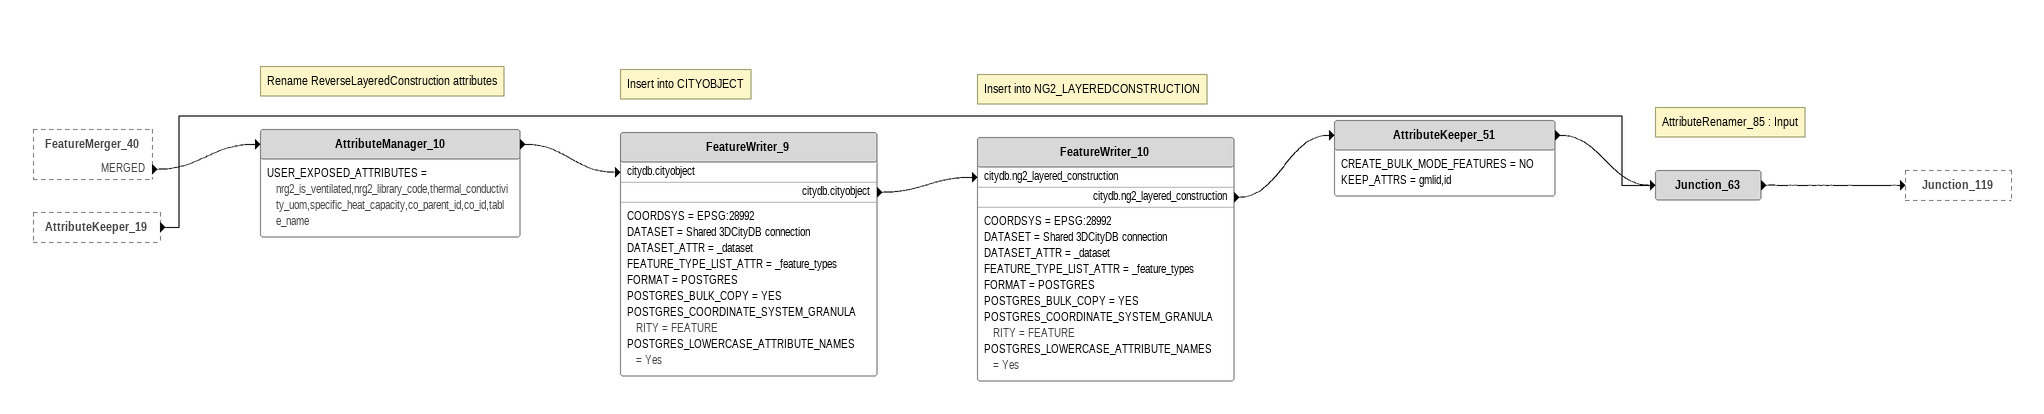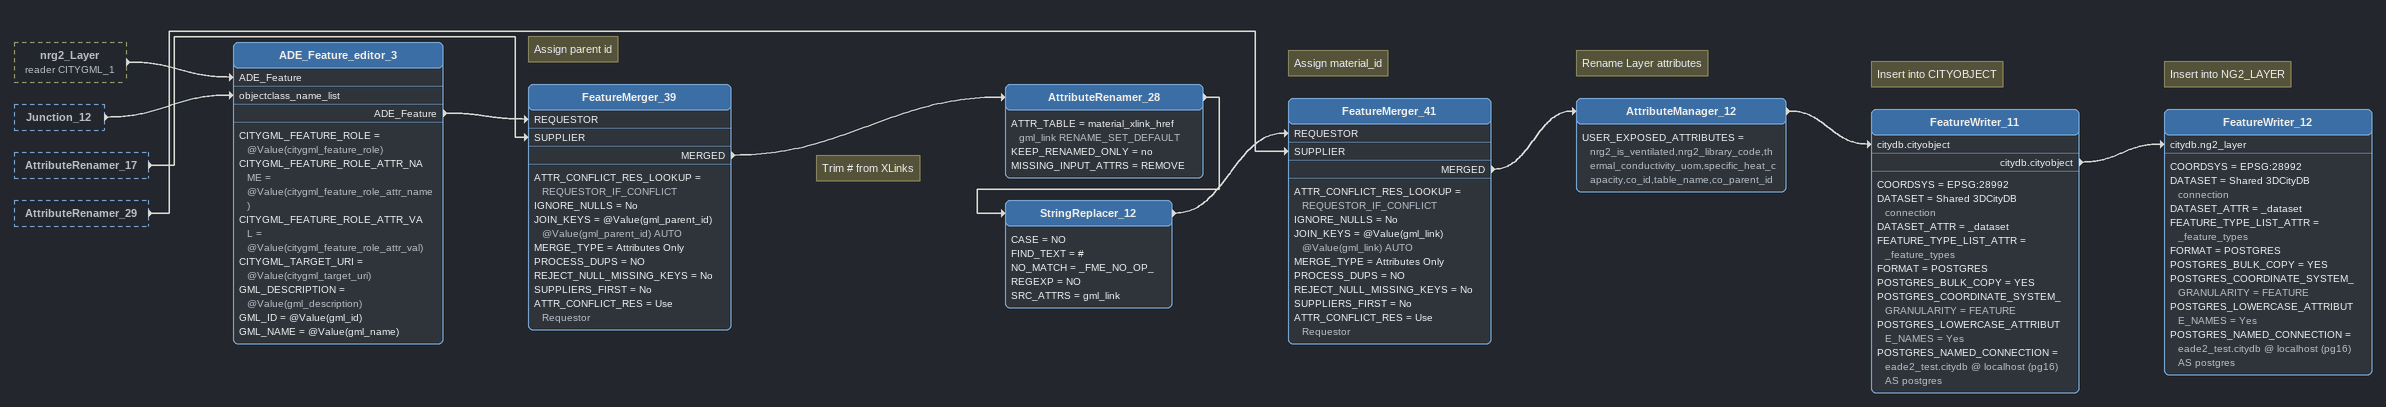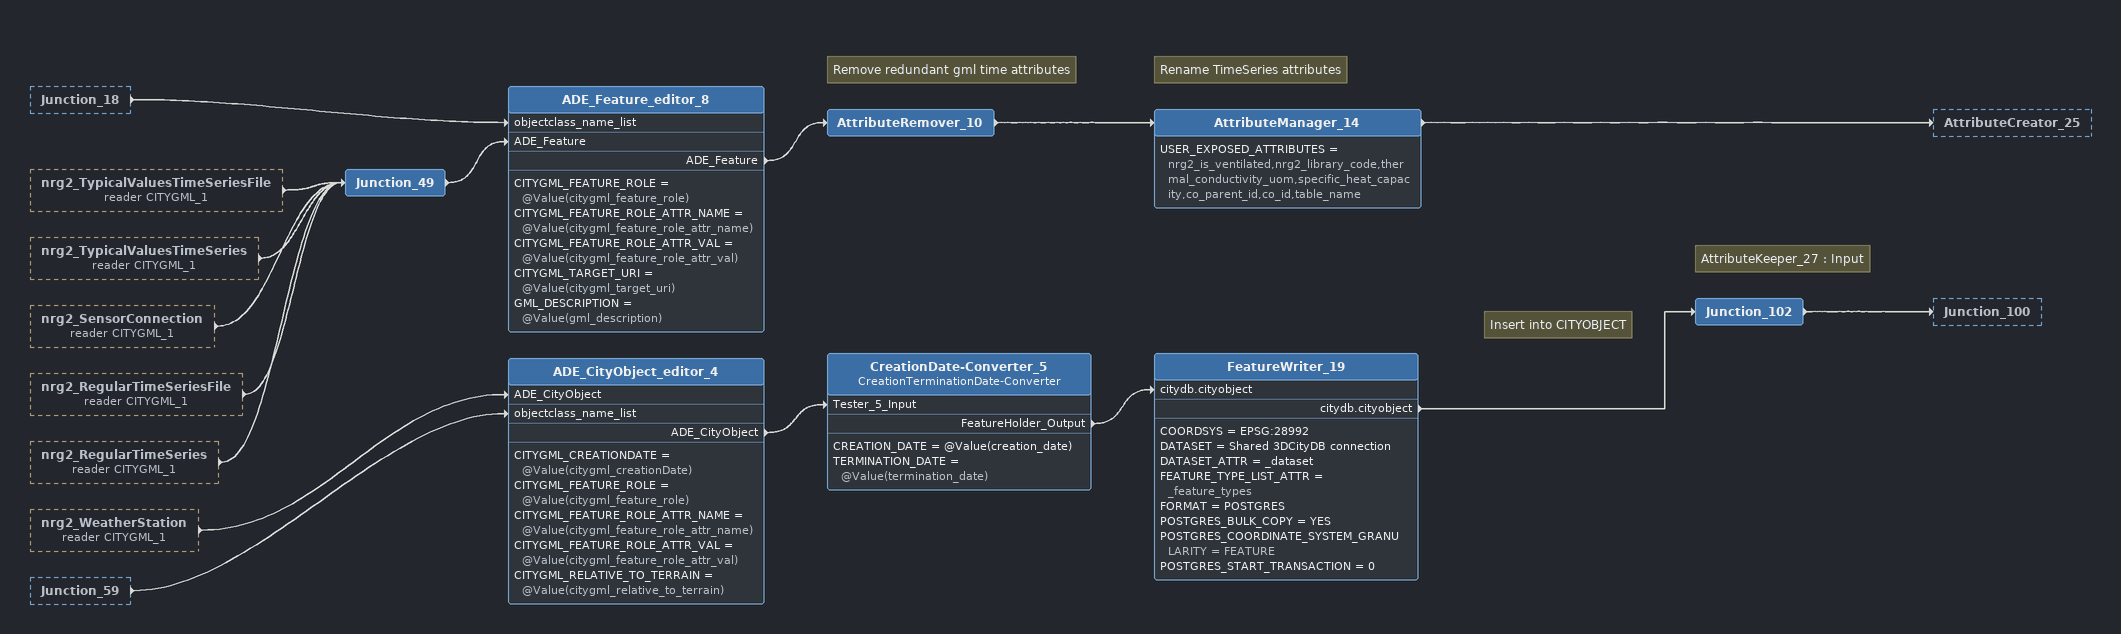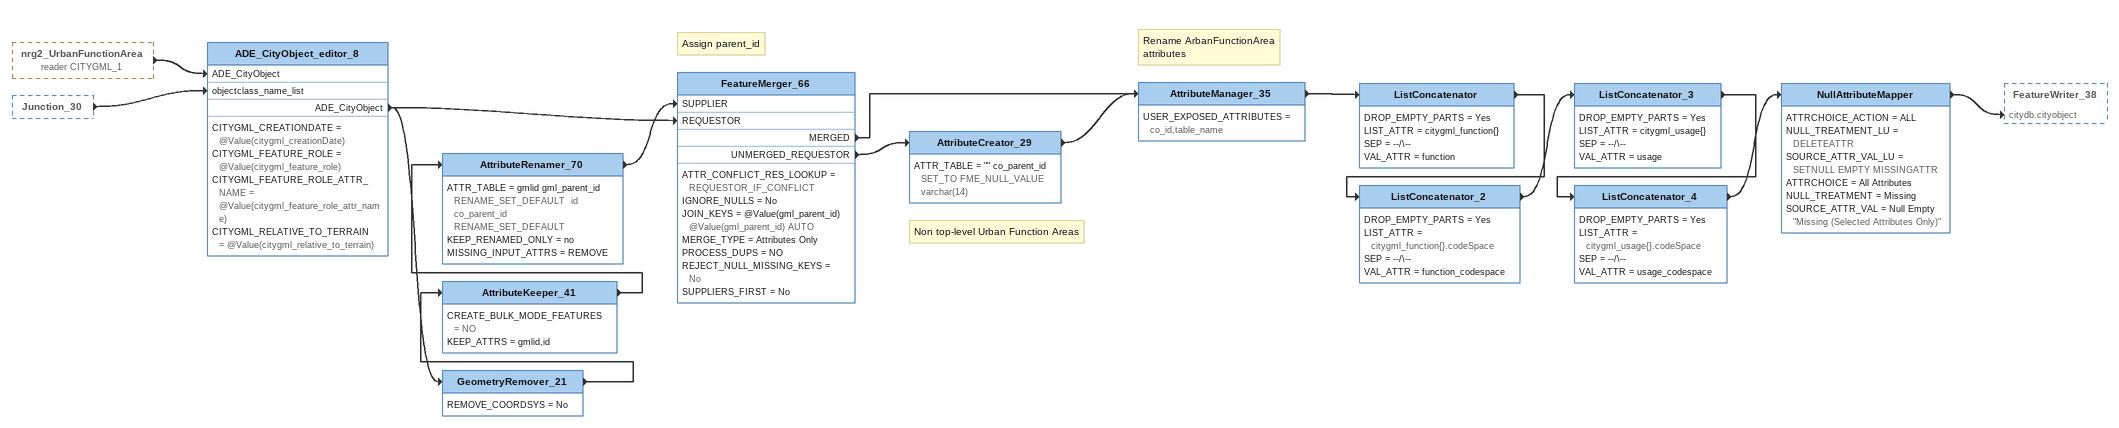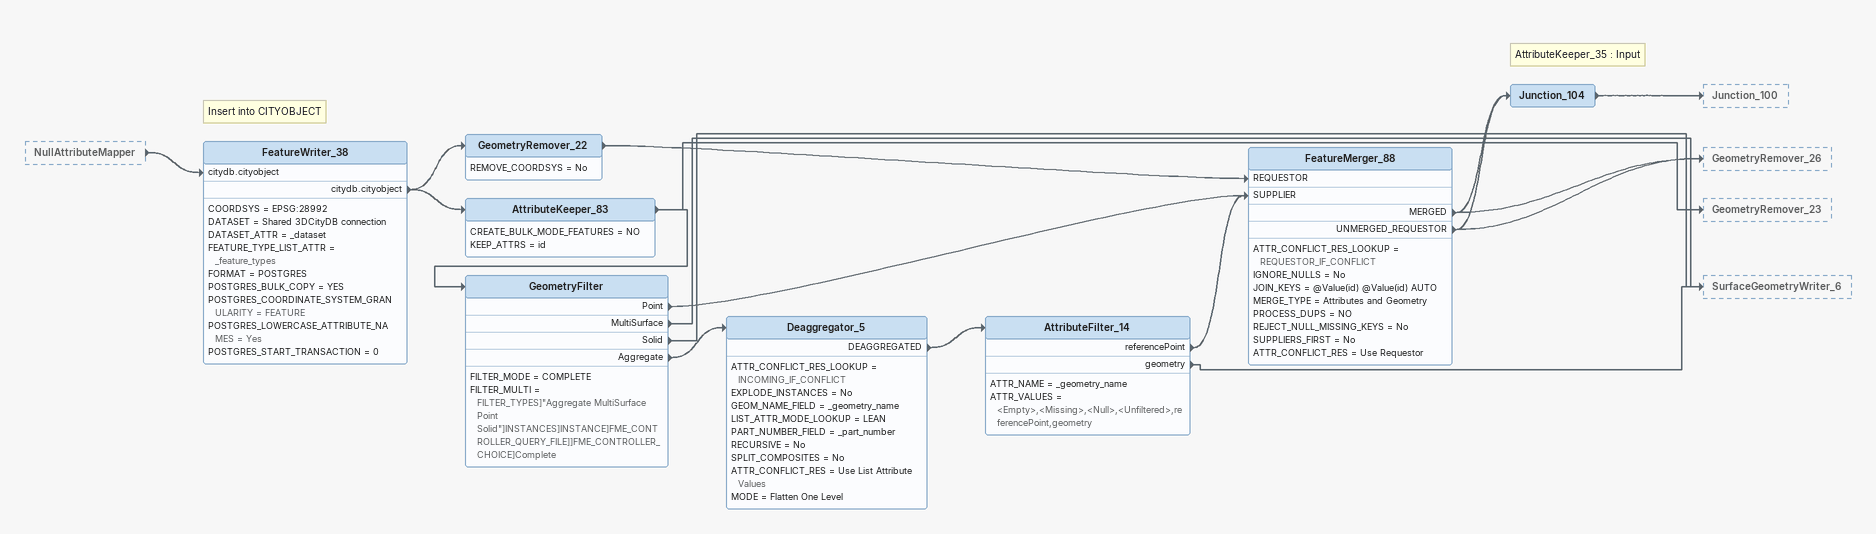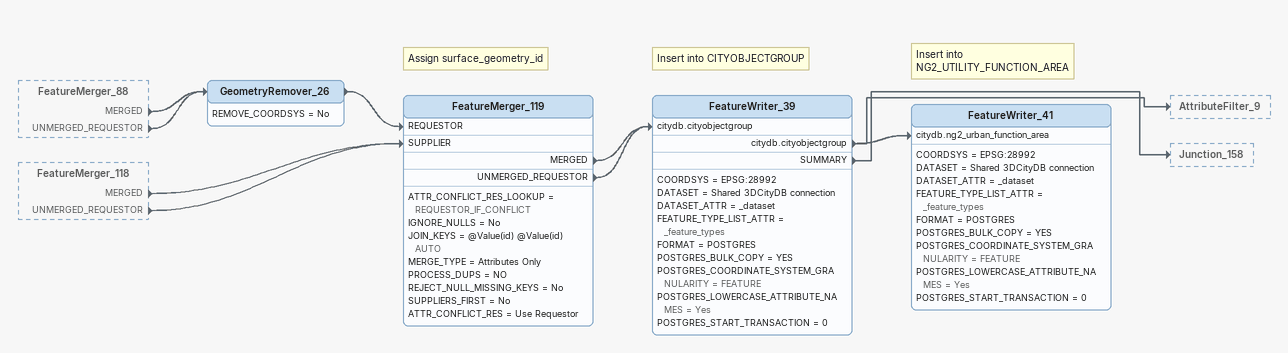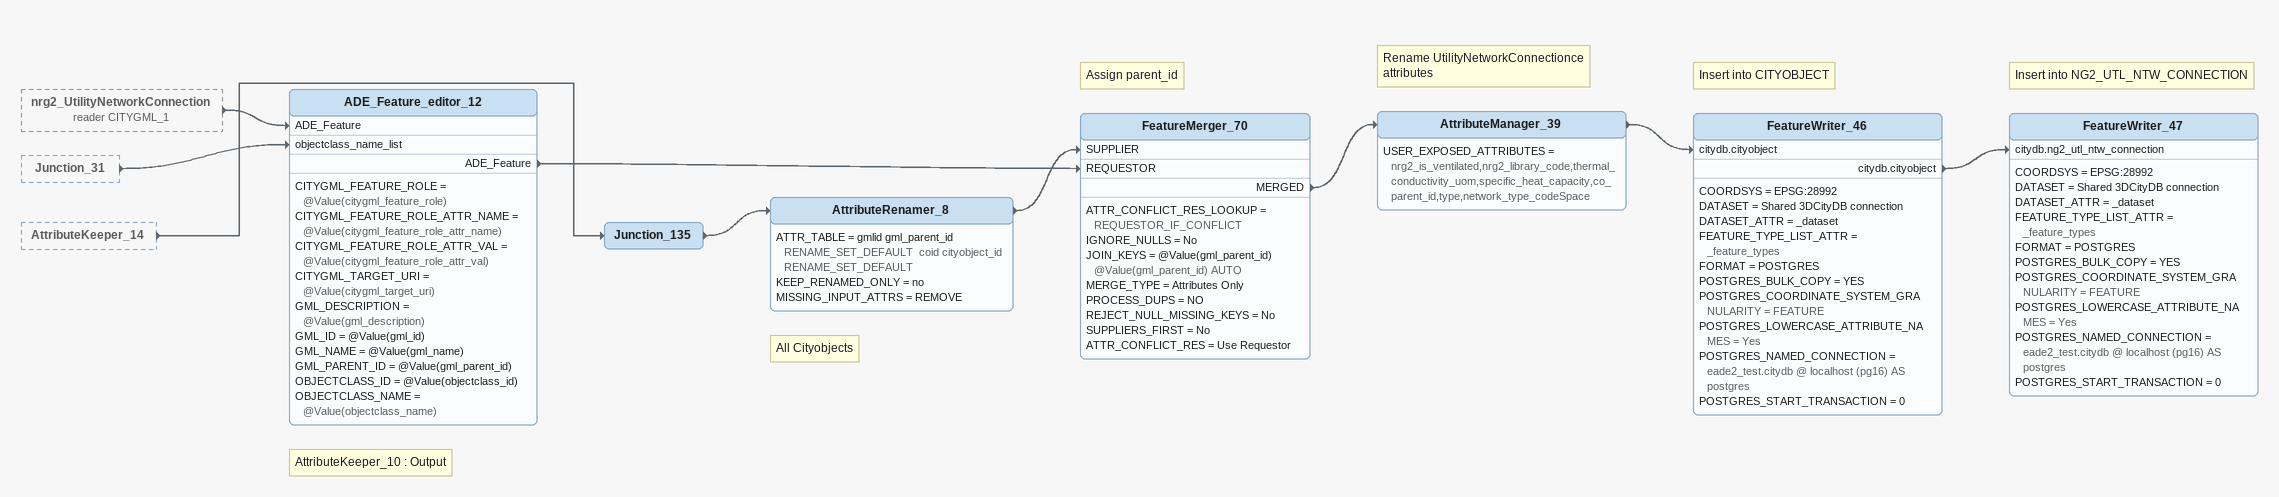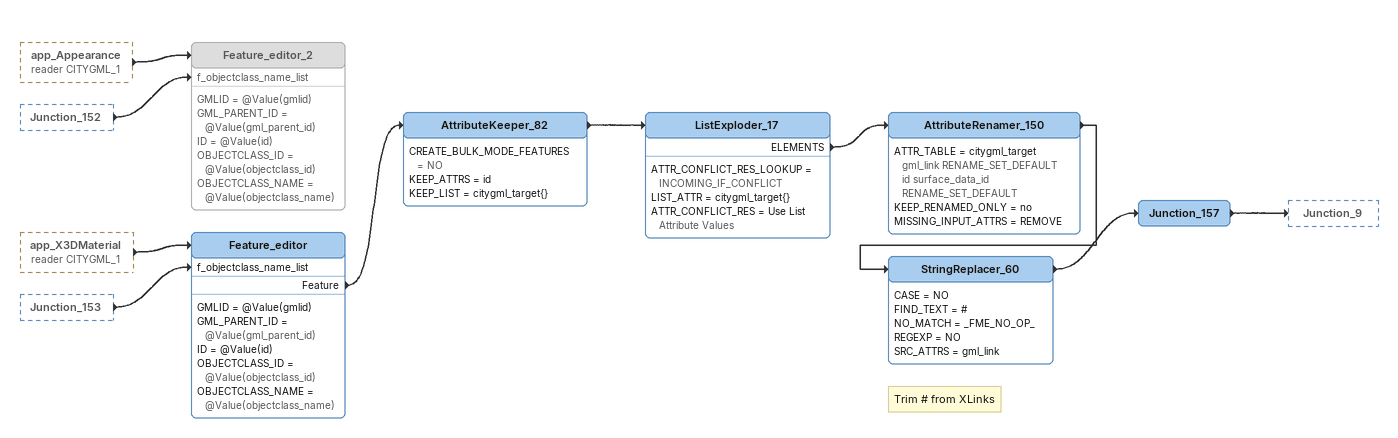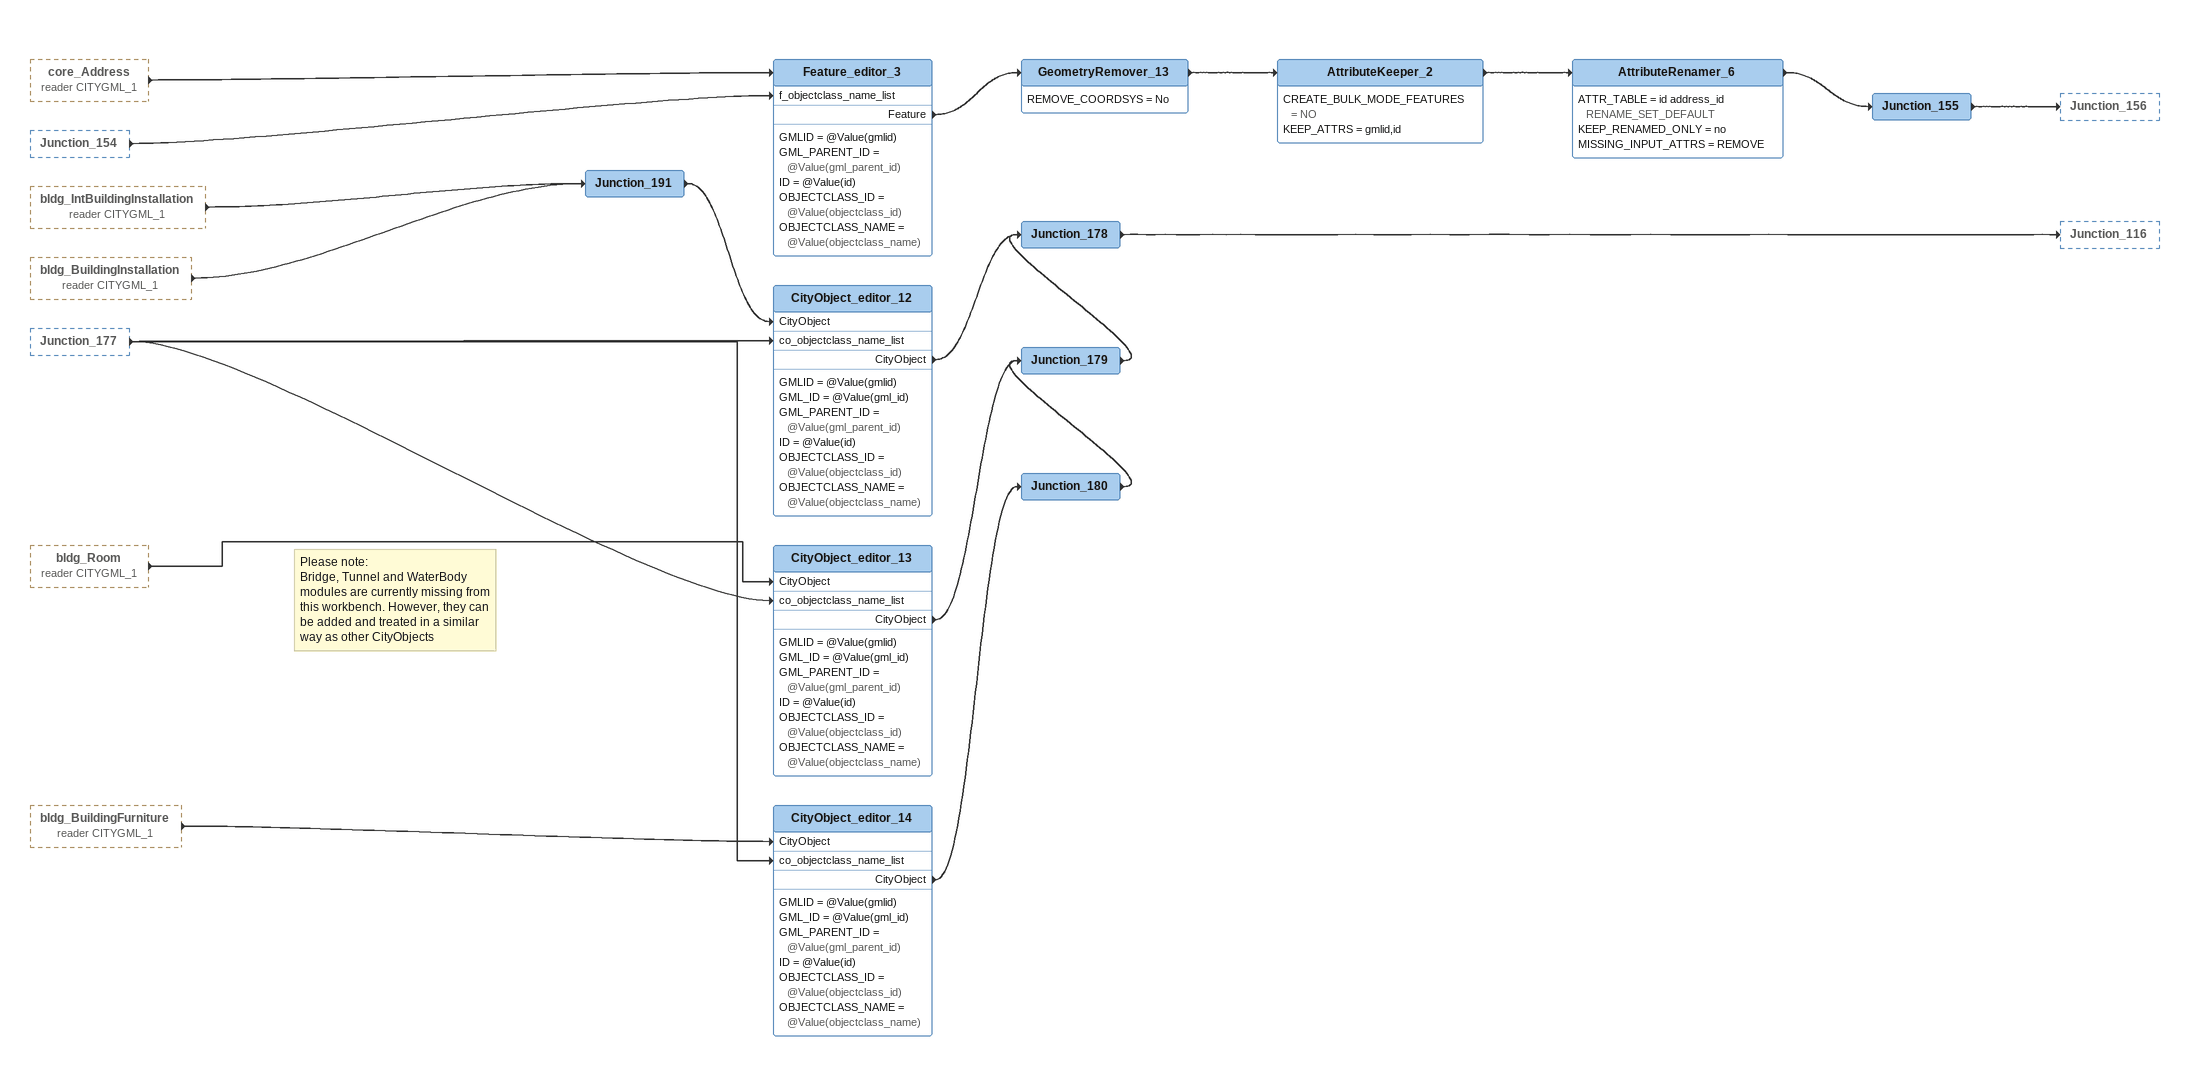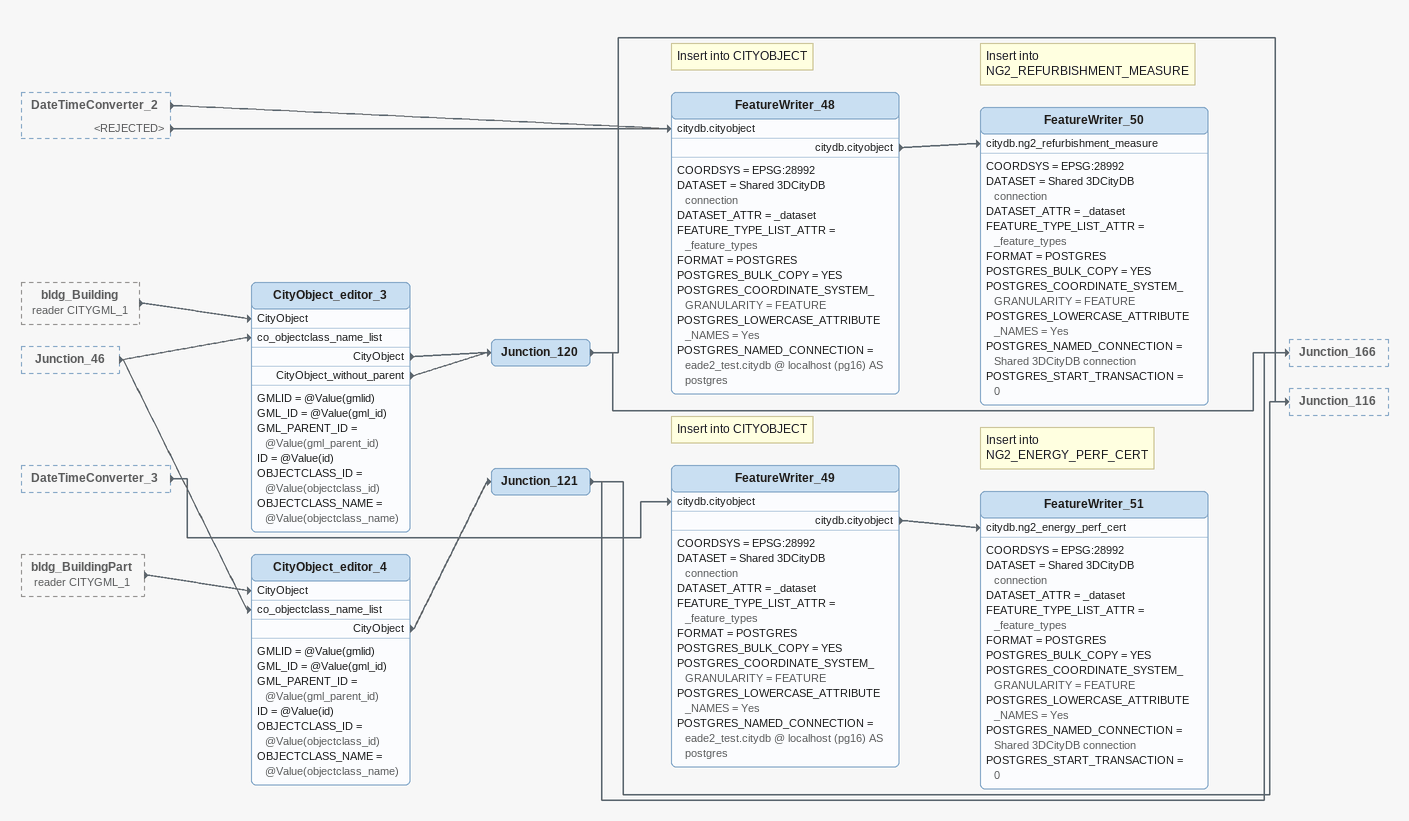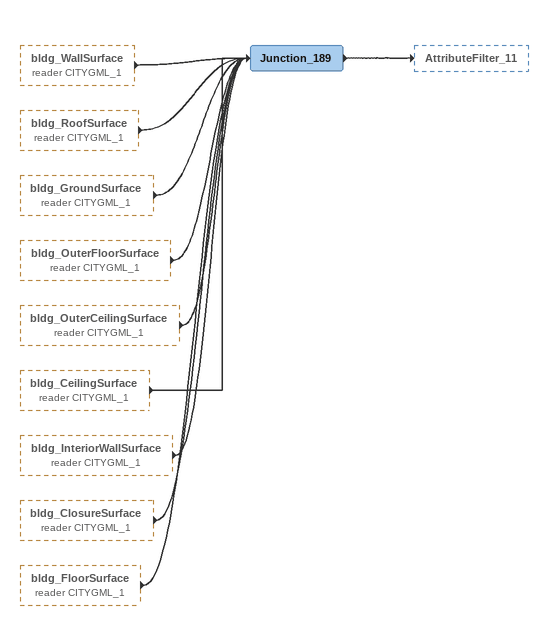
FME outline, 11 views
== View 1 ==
FeatureMerger_40 [outside]
    MERGED -> AttributeManager_10
AttributeKeeper_19 [outside]
    -> Junction_63
Note: Rename ReverseLayeredConstruction attributes
AttributeManager_10
    USER_EXPOSED_ATTRIBUTES = nrg2_is_ventilated,nrg2_library_code,thermal_conductivity_uom,specific_heat_capacity,co_parent_id,co_id,table_name
    -> FeatureWriter_9 [citydb.cityobject]
Note: Insert into CITYOBJECT
FeatureWriter_9
    COORDSYS = EPSG:28992
    DATASET = Shared 3DCityDB connection
    DATASET_ATTR = _dataset
    FEATURE_TYPE_LIST_ATTR = _feature_types
    FORMAT = POSTGRES
    POSTGRES_BULK_COPY = YES
    POSTGRES_COORDINATE_SYSTEM_GRANULARITY = FEATURE
    POSTGRES_LOWERCASE_ATTRIBUTE_NAMES = Yes
    citydb.cityobject -> FeatureWriter_10 [citydb.ng2_layered_construction]
Note: Insert into NG2_LAYEREDCONSTRUCTION
FeatureWriter_10
    COORDSYS = EPSG:28992
    DATASET = Shared 3DCityDB connection
    DATASET_ATTR = _dataset
    FEATURE_TYPE_LIST_ATTR = _feature_types
    FORMAT = POSTGRES
    POSTGRES_BULK_COPY = YES
    POSTGRES_COORDINATE_SYSTEM_GRANULARITY = FEATURE
    POSTGRES_LOWERCASE_ATTRIBUTE_NAMES = Yes
    citydb.ng2_layered_construction -> AttributeKeeper_51
AttributeKeeper_51
    CREATE_BULK_MODE_FEATURES = NO
    KEEP_ATTRS = gmlid,id
    -> Junction_63
Note: AttributeRenamer_85 : Input
Junction_63
    -> Junction_119

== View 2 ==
nrg2_Layer (reader CITYGML_1) [outside]
    -> ADE_Feature_editor_3 [ADE_Feature]
Junction_12 [outside]
    -> ADE_Feature_editor_3 [objectclass_name_list]
AttributeRenamer_17 [outside]
    -> FeatureMerger_39 [SUPPLIER]
AttributeRenamer_29 [outside]
    -> FeatureMerger_41 [SUPPLIER]
ADE_Feature_editor_3
    CITYGML_FEATURE_ROLE = @Value(citygml_feature_role)
    CITYGML_FEATURE_ROLE_ATTR_NAME = @Value(citygml_feature_role_attr_name)
    CITYGML_FEATURE_ROLE_ATTR_VAL = @Value(citygml_feature_role_attr_val)
    CITYGML_TARGET_URI = @Value(citygml_target_uri)
    GML_DESCRIPTION = @Value(gml_description)
    GML_ID = @Value(gml_id)
    GML_NAME = @Value(gml_name)
    ADE_Feature -> FeatureMerger_39 [REQUESTOR]
Note: Assign parent id
FeatureMerger_39
    ATTR_CONFLICT_RES_LOOKUP = REQUESTOR_IF_CONFLICT
    IGNORE_NULLS = No
    JOIN_KEYS = @Value(gml_parent_id) @Value(gml_parent_id) AUTO
    MERGE_TYPE = Attributes Only
    PROCESS_DUPS = NO
    REJECT_NULL_MISSING_KEYS = No
    SUPPLIERS_FIRST = No
    ATTR_CONFLICT_RES = Use Requestor
    MERGED -> AttributeRenamer_28
AttributeRenamer_28
    ATTR_TABLE = material_xlink_href gml_link RENAME_SET_DEFAULT
    KEEP_RENAMED_ONLY = no
    MISSING_INPUT_ATTRS = REMOVE
    -> StringReplacer_12
Note: Trim # from XLinks
StringReplacer_12
    CASE = NO
    FIND_TEXT = #
    NO_MATCH = _FME_NO_OP_
    REGEXP = NO
    SRC_ATTRS = gml_link
    -> FeatureMerger_41 [REQUESTOR]
Note: Assign material_id
FeatureMerger_41
    ATTR_CONFLICT_RES_LOOKUP = REQUESTOR_IF_CONFLICT
    IGNORE_NULLS = No
    JOIN_KEYS = @Value(gml_link) @Value(gml_link) AUTO
    MERGE_TYPE = Attributes Only
    PROCESS_DUPS = NO
    REJECT_NULL_MISSING_KEYS = No
    SUPPLIERS_FIRST = No
    ATTR_CONFLICT_RES = Use Requestor
    MERGED -> AttributeManager_12
Note: Rename Layer attributes
AttributeManager_12
    USER_EXPOSED_ATTRIBUTES = nrg2_is_ventilated,nrg2_library_code,thermal_conductivity_uom,specific_heat_capacity,co_id,table_name,co_parent_id
    -> FeatureWriter_11 [citydb.cityobject]
Note: Insert into CITYOBJECT
FeatureWriter_11
    COORDSYS = EPSG:28992
    DATASET = Shared 3DCityDB connection
    DATASET_ATTR = _dataset
    FEATURE_TYPE_LIST_ATTR = _feature_types
    FORMAT = POSTGRES
    POSTGRES_BULK_COPY = YES
    POSTGRES_COORDINATE_SYSTEM_GRANULARITY = FEATURE
    POSTGRES_LOWERCASE_ATTRIBUTE_NAMES = Yes
    POSTGRES_NAMED_CONNECTION = eade2_test.citydb @ localhost (pg16) AS postgres
    citydb.cityobject -> FeatureWriter_12 [citydb.ng2_layer]
Note: Insert into NG2_LAYER
FeatureWriter_12
    COORDSYS = EPSG:28992
    DATASET = Shared 3DCityDB connection
    DATASET_ATTR = _dataset
    FEATURE_TYPE_LIST_ATTR = _feature_types
    FORMAT = POSTGRES
    POSTGRES_BULK_COPY = YES
    POSTGRES_COORDINATE_SYSTEM_GRANULARITY = FEATURE
    POSTGRES_LOWERCASE_ATTRIBUTE_NAMES = Yes
    POSTGRES_NAMED_CONNECTION = eade2_test.citydb @ localhost (pg16) AS postgres

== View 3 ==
Junction_18 [outside]
    -> ADE_Feature_editor_8 [objectclass_name_list]
nrg2_TypicalValuesTimeSeriesFile (reader CITYGML_1) [outside]
    -> Junction_49
nrg2_TypicalValuesTimeSeries (reader CITYGML_1) [outside]
    -> Junction_49
nrg2_SensorConnection (reader CITYGML_1) [outside]
    -> Junction_49
nrg2_RegularTimeSeriesFile (reader CITYGML_1) [outside]
    -> Junction_49
nrg2_RegularTimeSeries (reader CITYGML_1) [outside]
    -> Junction_49
nrg2_WeatherStation (reader CITYGML_1) [outside]
    -> ADE_CityObject_editor_4 [ADE_CityObject]
Junction_59 [outside]
    -> ADE_CityObject_editor_4 [objectclass_name_list]
Junction_49
    -> ADE_Feature_editor_8 [ADE_Feature]
ADE_Feature_editor_8
    CITYGML_FEATURE_ROLE = @Value(citygml_feature_role)
    CITYGML_FEATURE_ROLE_ATTR_NAME = @Value(citygml_feature_role_attr_name)
    CITYGML_FEATURE_ROLE_ATTR_VAL = @Value(citygml_feature_role_attr_val)
    CITYGML_TARGET_URI = @Value(citygml_target_uri)
    GML_DESCRIPTION = @Value(gml_description)
    ADE_Feature -> AttributeRemover_10
Note: Remove redundant gml time attributes
AttributeRemover_10
    -> AttributeManager_14
Note: Rename TimeSeries attributes
AttributeManager_14
    USER_EXPOSED_ATTRIBUTES = nrg2_is_ventilated,nrg2_library_code,thermal_conductivity_uom,specific_heat_capacity,co_parent_id,co_id,table_name
    -> AttributeCreator_25
ADE_CityObject_editor_4
    CITYGML_CREATIONDATE = @Value(citygml_creationDate)
    CITYGML_FEATURE_ROLE = @Value(citygml_feature_role)
    CITYGML_FEATURE_ROLE_ATTR_NAME = @Value(citygml_feature_role_attr_name)
    CITYGML_FEATURE_ROLE_ATTR_VAL = @Value(citygml_feature_role_attr_val)
    CITYGML_RELATIVE_TO_TERRAIN = @Value(citygml_relative_to_terrain)
    ADE_CityObject -> CreationDate-Converter_5 [Tester_5_Input]
CreationDate-Converter_5: CreationTerminationDate-Converter
    CREATION_DATE = @Value(creation_date)
    TERMINATION_DATE = @Value(termination_date)
    FeatureHolder_Output -> FeatureWriter_19 [citydb.cityobject]
Note: Insert into CITYOBJECT
FeatureWriter_19
    COORDSYS = EPSG:28992
    DATASET = Shared 3DCityDB connection
    DATASET_ATTR = _dataset
    FEATURE_TYPE_LIST_ATTR = _feature_types
    FORMAT = POSTGRES
    POSTGRES_BULK_COPY = YES
    POSTGRES_COORDINATE_SYSTEM_GRANULARITY = FEATURE
    POSTGRES_START_TRANSACTION = 0
    citydb.cityobject -> Junction_102
Note: AttributeKeeper_27 : Input
Junction_102
    -> Junction_100

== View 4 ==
nrg2_UrbanFunctionArea (reader CITYGML_1) [outside]
    -> ADE_CityObject_editor_8 [ADE_CityObject]
Junction_30 [outside]
    -> ADE_CityObject_editor_8 [objectclass_name_list]
ADE_CityObject_editor_8
    CITYGML_CREATIONDATE = @Value(citygml_creationDate)
    CITYGML_FEATURE_ROLE = @Value(citygml_feature_role)
    CITYGML_FEATURE_ROLE_ATTR_NAME = @Value(citygml_feature_role_attr_name)
    CITYGML_RELATIVE_TO_TERRAIN = @Value(citygml_relative_to_terrain)
    ADE_CityObject -> FeatureMerger_66 [REQUESTOR]
    ADE_CityObject -> GeometryRemover_21
GeometryRemover_21
    REMOVE_COORDSYS = No
    -> AttributeKeeper_41
AttributeKeeper_41
    CREATE_BULK_MODE_FEATURES = NO
    KEEP_ATTRS = gmlid,id
    -> AttributeRenamer_70
AttributeRenamer_70
    ATTR_TABLE = gmlid gml_parent_id RENAME_SET_DEFAULT  id co_parent_id RENAME_SET_DEFAULT
    KEEP_RENAMED_ONLY = no
    MISSING_INPUT_ATTRS = REMOVE
    -> FeatureMerger_66 [SUPPLIER]
Note: Assign parent_id
FeatureMerger_66
    ATTR_CONFLICT_RES_LOOKUP = REQUESTOR_IF_CONFLICT
    IGNORE_NULLS = No
    JOIN_KEYS = @Value(gml_parent_id) @Value(gml_parent_id) AUTO
    MERGE_TYPE = Attributes Only
    PROCESS_DUPS = NO
    REJECT_NULL_MISSING_KEYS = No
    SUPPLIERS_FIRST = No
    MERGED -> AttributeManager_35
    UNMERGED_REQUESTOR -> AttributeCreator_29
Note: Non top-level Urban Function Areas
AttributeCreator_29
    ATTR_TABLE = "" co_parent_id SET_TO FME_NULL_VALUE varchar(14)
    -> AttributeManager_35
Note: Rename ArbanFunctionArea attributes
AttributeManager_35
    USER_EXPOSED_ATTRIBUTES = co_id,table_name
    -> ListConcatenator
ListConcatenator
    DROP_EMPTY_PARTS = Yes
    LIST_ATTR = citygml_function{}
    SEP = --/\--
    VAL_ATTR = function
    -> ListConcatenator_2
ListConcatenator_2
    DROP_EMPTY_PARTS = Yes
    LIST_ATTR = citygml_function{}.codeSpace
    SEP = --/\--
    VAL_ATTR = function_codespace
    -> ListConcatenator_3
ListConcatenator_3
    DROP_EMPTY_PARTS = Yes
    LIST_ATTR = citygml_usage{}
    SEP = --/\--
    VAL_ATTR = usage
    -> ListConcatenator_4
ListConcatenator_4
    DROP_EMPTY_PARTS = Yes
    LIST_ATTR = citygml_usage{}.codeSpace
    SEP = --/\--
    VAL_ATTR = usage_codespace
    -> NullAttributeMapper
NullAttributeMapper
    ATTRCHOICE_ACTION = ALL
    NULL_TREATMENT_LU = DELETEATTR
    SOURCE_ATTR_VAL_LU = SETNULL EMPTY MISSINGATTR
    ATTRCHOICE = All Attributes
    NULL_TREATMENT = Missing
    SOURCE_ATTR_VAL = Null Empty "Missing (Selected Attributes Only)"
    -> FeatureWriter_38 [citydb.cityobject]

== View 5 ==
NullAttributeMapper [outside]
    -> FeatureWriter_38 [citydb.cityobject]
Note: Insert into CITYOBJECT
FeatureWriter_38
    COORDSYS = EPSG:28992
    DATASET = Shared 3DCityDB connection
    DATASET_ATTR = _dataset
    FEATURE_TYPE_LIST_ATTR = _feature_types
    FORMAT = POSTGRES
    POSTGRES_BULK_COPY = YES
    POSTGRES_COORDINATE_SYSTEM_GRANULARITY = FEATURE
    POSTGRES_LOWERCASE_ATTRIBUTE_NAMES = Yes
    POSTGRES_START_TRANSACTION = 0
    citydb.cityobject -> GeometryRemover_22
    citydb.cityobject -> AttributeKeeper_83
GeometryRemover_22
    REMOVE_COORDSYS = No
    -> FeatureMerger_88 [REQUESTOR]
AttributeKeeper_83
    CREATE_BULK_MODE_FEATURES = NO
    KEEP_ATTRS = id
    -> GeometryRemover_23
    -> GeometryFilter
GeometryFilter
    FILTER_MODE = COMPLETE
    FILTER_MULTI = FILTER_TYPES]"Aggregate MultiSurface Point Solid"]INSTANCES]INSTANCE]FME_CONTROLLER_QUERY_FILE]]FME_CONTROLLER_CHOICE]Complete
    Point -> FeatureMerger_88 [SUPPLIER]
    MultiSurface -> SurfaceGeometryWriter_6
    Solid -> SurfaceGeometryWriter_6
    Aggregate -> Deaggregator_5
Deaggregator_5
    ATTR_CONFLICT_RES_LOOKUP = INCOMING_IF_CONFLICT
    EXPLODE_INSTANCES = No
    GEOM_NAME_FIELD = _geometry_name
    LIST_ATTR_MODE_LOOKUP = LEAN
    PART_NUMBER_FIELD = _part_number
    RECURSIVE = No
    SPLIT_COMPOSITES = No
    ATTR_CONFLICT_RES = Use List Attribute Values
    MODE = Flatten One Level
    DEAGGREGATED -> AttributeFilter_14
AttributeFilter_14
    ATTR_NAME = _geometry_name
    ATTR_VALUES = <Empty>,<Missing>,<Null>,<Unfiltered>,referencePoint,geometry
    referencePoint -> FeatureMerger_88 [SUPPLIER]
    geometry -> SurfaceGeometryWriter_6
FeatureMerger_88
    ATTR_CONFLICT_RES_LOOKUP = REQUESTOR_IF_CONFLICT
    IGNORE_NULLS = No
    JOIN_KEYS = @Value(id) @Value(id) AUTO
    MERGE_TYPE = Attributes and Geometry
    PROCESS_DUPS = NO
    REJECT_NULL_MISSING_KEYS = No
    SUPPLIERS_FIRST = No
    ATTR_CONFLICT_RES = Use Requestor
    MERGED -> GeometryRemover_26
    MERGED -> Junction_104
    UNMERGED_REQUESTOR -> GeometryRemover_26
    UNMERGED_REQUESTOR -> Junction_104
Note: AttributeKeeper_35 : Input
Junction_104
    -> Junction_100

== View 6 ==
FeatureMerger_88 [outside]
    MERGED -> GeometryRemover_26
    UNMERGED_REQUESTOR -> GeometryRemover_26
FeatureMerger_118 [outside]
    MERGED -> FeatureMerger_119 [SUPPLIER]
    UNMERGED_REQUESTOR -> FeatureMerger_119 [SUPPLIER]
GeometryRemover_26
    REMOVE_COORDSYS = No
    -> FeatureMerger_119 [REQUESTOR]
Note: Assign surface_geometry_id
FeatureMerger_119
    ATTR_CONFLICT_RES_LOOKUP = REQUESTOR_IF_CONFLICT
    IGNORE_NULLS = No
    JOIN_KEYS = @Value(id) @Value(id) AUTO
    MERGE_TYPE = Attributes Only
    PROCESS_DUPS = NO
    REJECT_NULL_MISSING_KEYS = No
    SUPPLIERS_FIRST = No
    ATTR_CONFLICT_RES = Use Requestor
    MERGED -> FeatureWriter_39 [citydb.cityobjectgroup]
    UNMERGED_REQUESTOR -> FeatureWriter_39 [citydb.cityobjectgroup]
Note: Insert into CITYOBJECTGROUP
FeatureWriter_39
    COORDSYS = EPSG:28992
    DATASET = Shared 3DCityDB connection
    DATASET_ATTR = _dataset
    FEATURE_TYPE_LIST_ATTR = _feature_types
    FORMAT = POSTGRES
    POSTGRES_BULK_COPY = YES
    POSTGRES_COORDINATE_SYSTEM_GRANULARITY = FEATURE
    POSTGRES_LOWERCASE_ATTRIBUTE_NAMES = Yes
    POSTGRES_START_TRANSACTION = 0
    citydb.cityobjectgroup -> FeatureWriter_41 [citydb.ng2_urban_function_area]
    citydb.cityobjectgroup -> AttributeFilter_9
    SUMMARY -> Junction_158
Note: Insert into NG2_UTILITY_FUNCTION_AREA
FeatureWriter_41
    COORDSYS = EPSG:28992
    DATASET = Shared 3DCityDB connection
    DATASET_ATTR = _dataset
    FEATURE_TYPE_LIST_ATTR = _feature_types
    FORMAT = POSTGRES
    POSTGRES_BULK_COPY = YES
    POSTGRES_COORDINATE_SYSTEM_GRANULARITY = FEATURE
    POSTGRES_LOWERCASE_ATTRIBUTE_NAMES = Yes
    POSTGRES_START_TRANSACTION = 0

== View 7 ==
nrg2_UtilityNetworkConnection (reader CITYGML_1) [outside]
    -> ADE_Feature_editor_12 [ADE_Feature]
Junction_31 [outside]
    -> ADE_Feature_editor_12 [objectclass_name_list]
AttributeKeeper_14 [outside]
    -> Junction_135
ADE_Feature_editor_12
    CITYGML_FEATURE_ROLE = @Value(citygml_feature_role)
    CITYGML_FEATURE_ROLE_ATTR_NAME = @Value(citygml_feature_role_attr_name)
    CITYGML_FEATURE_ROLE_ATTR_VAL = @Value(citygml_feature_role_attr_val)
    CITYGML_TARGET_URI = @Value(citygml_target_uri)
    GML_DESCRIPTION = @Value(gml_description)
    GML_ID = @Value(gml_id)
    GML_NAME = @Value(gml_name)
    GML_PARENT_ID = @Value(gml_parent_id)
    OBJECTCLASS_ID = @Value(objectclass_id)
    OBJECTCLASS_NAME = @Value(objectclass_name)
    ADE_Feature -> FeatureMerger_70 [REQUESTOR]
Note: AttributeKeeper_10 : Output
Junction_135
    -> AttributeRenamer_8
Note: All Cityobjects
AttributeRenamer_8
    ATTR_TABLE = gmlid gml_parent_id RENAME_SET_DEFAULT  coid cityobject_id RENAME_SET_DEFAULT
    KEEP_RENAMED_ONLY = no
    MISSING_INPUT_ATTRS = REMOVE
    -> FeatureMerger_70 [SUPPLIER]
Note: Assign parent_id
FeatureMerger_70
    ATTR_CONFLICT_RES_LOOKUP = REQUESTOR_IF_CONFLICT
    IGNORE_NULLS = No
    JOIN_KEYS = @Value(gml_parent_id) @Value(gml_parent_id) AUTO
    MERGE_TYPE = Attributes Only
    PROCESS_DUPS = NO
    REJECT_NULL_MISSING_KEYS = No
    SUPPLIERS_FIRST = No
    ATTR_CONFLICT_RES = Use Requestor
    MERGED -> AttributeManager_39
Note: Rename UtilityNetworkConnectionce attributes
AttributeManager_39
    USER_EXPOSED_ATTRIBUTES = nrg2_is_ventilated,nrg2_library_code,thermal_conductivity_uom,specific_heat_capacity,co_parent_id,type,network_type_codeSpace
    -> FeatureWriter_46 [citydb.cityobject]
Note: Insert into CITYOBJECT
FeatureWriter_46
    COORDSYS = EPSG:28992
    DATASET = Shared 3DCityDB connection
    DATASET_ATTR = _dataset
    FEATURE_TYPE_LIST_ATTR = _feature_types
    FORMAT = POSTGRES
    POSTGRES_BULK_COPY = YES
    POSTGRES_COORDINATE_SYSTEM_GRANULARITY = FEATURE
    POSTGRES_LOWERCASE_ATTRIBUTE_NAMES = Yes
    POSTGRES_NAMED_CONNECTION = eade2_test.citydb @ localhost (pg16) AS postgres
    POSTGRES_START_TRANSACTION = 0
    citydb.cityobject -> FeatureWriter_47 [citydb.ng2_utl_ntw_connection]
Note: Insert into NG2_UTL_NTW_CONNECTION
FeatureWriter_47
    COORDSYS = EPSG:28992
    DATASET = Shared 3DCityDB connection
    DATASET_ATTR = _dataset
    FEATURE_TYPE_LIST_ATTR = _feature_types
    FORMAT = POSTGRES
    POSTGRES_BULK_COPY = YES
    POSTGRES_COORDINATE_SYSTEM_GRANULARITY = FEATURE
    POSTGRES_LOWERCASE_ATTRIBUTE_NAMES = Yes
    POSTGRES_NAMED_CONNECTION = eade2_test.citydb @ localhost (pg16) AS postgres
    POSTGRES_START_TRANSACTION = 0

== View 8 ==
app_Appearance (reader CITYGML_1) [outside]
    -> Feature_editor_2
Junction_152 [outside]
    -> Feature_editor_2 [f_objectclass_name_list]
app_X3DMaterial (reader CITYGML_1) [outside]
    -> Feature_editor
Junction_153 [outside]
    -> Feature_editor [f_objectclass_name_list]
Feature_editor_2 [off]
    GMLID = @Value(gmlid)
    GML_PARENT_ID = @Value(gml_parent_id)
    ID = @Value(id)
    OBJECTCLASS_ID = @Value(objectclass_id)
    OBJECTCLASS_NAME = @Value(objectclass_name)
Feature_editor
    GMLID = @Value(gmlid)
    GML_PARENT_ID = @Value(gml_parent_id)
    ID = @Value(id)
    OBJECTCLASS_ID = @Value(objectclass_id)
    OBJECTCLASS_NAME = @Value(objectclass_name)
    Feature -> AttributeKeeper_82
AttributeKeeper_82
    CREATE_BULK_MODE_FEATURES = NO
    KEEP_ATTRS = id
    KEEP_LIST = citygml_target{}
    -> ListExploder_17
ListExploder_17
    ATTR_CONFLICT_RES_LOOKUP = INCOMING_IF_CONFLICT
    LIST_ATTR = citygml_target{}
    ATTR_CONFLICT_RES = Use List Attribute Values
    ELEMENTS -> AttributeRenamer_150
AttributeRenamer_150
    ATTR_TABLE = citygml_target gml_link RENAME_SET_DEFAULT  id surface_data_id RENAME_SET_DEFAULT
    KEEP_RENAMED_ONLY = no
    MISSING_INPUT_ATTRS = REMOVE
    -> StringReplacer_60
Note: Trim # from XLinks
StringReplacer_60
    CASE = NO
    FIND_TEXT = #
    NO_MATCH = _FME_NO_OP_
    REGEXP = NO
    SRC_ATTRS = gml_link
    -> Junction_157
Junction_157
    -> Junction_9

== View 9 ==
core_Address (reader CITYGML_1) [outside]
    -> Feature_editor_3
Junction_154 [outside]
    -> Feature_editor_3 [f_objectclass_name_list]
bldg_IntBuildingInstallation (reader CITYGML_1) [outside]
    -> Junction_191
bldg_BuildingInstallation (reader CITYGML_1) [outside]
    -> Junction_191
Junction_177 [outside]
    -> CityObject_editor_12 [co_objectclass_name_list]
    -> CityObject_editor_13 [co_objectclass_name_list]
    -> CityObject_editor_14 [co_objectclass_name_list]
bldg_Room (reader CITYGML_1) [outside]
    -> CityObject_editor_13 [CityObject]
bldg_BuildingFurniture (reader CITYGML_1) [outside]
    -> CityObject_editor_14 [CityObject]
Feature_editor_3
    GMLID = @Value(gmlid)
    GML_PARENT_ID = @Value(gml_parent_id)
    ID = @Value(id)
    OBJECTCLASS_ID = @Value(objectclass_id)
    OBJECTCLASS_NAME = @Value(objectclass_name)
    Feature -> GeometryRemover_13
GeometryRemover_13
    REMOVE_COORDSYS = No
    -> AttributeKeeper_2
AttributeKeeper_2
    CREATE_BULK_MODE_FEATURES = NO
    KEEP_ATTRS = gmlid,id
    -> AttributeRenamer_6
AttributeRenamer_6
    ATTR_TABLE = id address_id RENAME_SET_DEFAULT
    KEEP_RENAMED_ONLY = no
    MISSING_INPUT_ATTRS = REMOVE
    -> Junction_155
Junction_155
    -> Junction_156
Junction_191
    -> CityObject_editor_12 [CityObject]
CityObject_editor_12
    GMLID = @Value(gmlid)
    GML_ID = @Value(gml_id)
    GML_PARENT_ID = @Value(gml_parent_id)
    ID = @Value(id)
    OBJECTCLASS_ID = @Value(objectclass_id)
    OBJECTCLASS_NAME = @Value(objectclass_name)
    CityObject -> Junction_178
CityObject_editor_13
    GMLID = @Value(gmlid)
    GML_ID = @Value(gml_id)
    GML_PARENT_ID = @Value(gml_parent_id)
    ID = @Value(id)
    OBJECTCLASS_ID = @Value(objectclass_id)
    OBJECTCLASS_NAME = @Value(objectclass_name)
    CityObject -> Junction_179
Note: Please note: / Bridge, Tunnel and WaterBody modules are currently missing from this workbench. However, they can be added and treated in a similar way as other CityObjects
CityObject_editor_14
    GMLID = @Value(gmlid)
    GML_ID = @Value(gml_id)
    GML_PARENT_ID = @Value(gml_parent_id)
    ID = @Value(id)
    OBJECTCLASS_ID = @Value(objectclass_id)
    OBJECTCLASS_NAME = @Value(objectclass_name)
    CityObject -> Junction_180
Junction_180
    -> Junction_179
Junction_179
    -> Junction_178
Junction_178
    -> Junction_116

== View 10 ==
DateTimeConverter_2 [outside]
    -> FeatureWriter_48 [citydb.cityobject]
    <REJECTED> -> FeatureWriter_48 [citydb.cityobject]
bldg_Building (reader CITYGML_1) [outside]
    -> CityObject_editor_3 [CityObject]
Junction_46 [outside]
    -> CityObject_editor_3 [co_objectclass_name_list]
    -> CityObject_editor_4 [co_objectclass_name_list]
DateTimeConverter_3 [outside]
    -> FeatureWriter_49 [citydb.cityobject]
bldg_BuildingPart (reader CITYGML_1) [outside]
    -> CityObject_editor_4 [CityObject]
CityObject_editor_3
    GMLID = @Value(gmlid)
    GML_ID = @Value(gml_id)
    GML_PARENT_ID = @Value(gml_parent_id)
    ID = @Value(id)
    OBJECTCLASS_ID = @Value(objectclass_id)
    OBJECTCLASS_NAME = @Value(objectclass_name)
    CityObject -> Junction_120
    CityObject_without_parent -> Junction_120
Junction_120
    -> Junction_166
    -> Junction_116
CityObject_editor_4
    GMLID = @Value(gmlid)
    GML_ID = @Value(gml_id)
    GML_PARENT_ID = @Value(gml_parent_id)
    ID = @Value(id)
    OBJECTCLASS_ID = @Value(objectclass_id)
    OBJECTCLASS_NAME = @Value(objectclass_name)
    CityObject -> Junction_121
Junction_121
    -> Junction_116
    -> Junction_166
Note: Insert into CITYOBJECT
FeatureWriter_48
    COORDSYS = EPSG:28992
    DATASET = Shared 3DCityDB connection
    DATASET_ATTR = _dataset
    FEATURE_TYPE_LIST_ATTR = _feature_types
    FORMAT = POSTGRES
    POSTGRES_BULK_COPY = YES
    POSTGRES_COORDINATE_SYSTEM_GRANULARITY = FEATURE
    POSTGRES_LOWERCASE_ATTRIBUTE_NAMES = Yes
    POSTGRES_NAMED_CONNECTION = eade2_test.citydb @ localhost (pg16) AS postgres
    citydb.cityobject -> FeatureWriter_50 [citydb.ng2_refurbishment_measure]
Note: Insert into NG2_REFURBISHMENT_MEASURE
FeatureWriter_50
    COORDSYS = EPSG:28992
    DATASET = Shared 3DCityDB connection
    DATASET_ATTR = _dataset
    FEATURE_TYPE_LIST_ATTR = _feature_types
    FORMAT = POSTGRES
    POSTGRES_BULK_COPY = YES
    POSTGRES_COORDINATE_SYSTEM_GRANULARITY = FEATURE
    POSTGRES_LOWERCASE_ATTRIBUTE_NAMES = Yes
    POSTGRES_NAMED_CONNECTION = Shared 3DCityDB connection
    POSTGRES_START_TRANSACTION = 0
Note: Insert into CITYOBJECT
FeatureWriter_49
    COORDSYS = EPSG:28992
    DATASET = Shared 3DCityDB connection
    DATASET_ATTR = _dataset
    FEATURE_TYPE_LIST_ATTR = _feature_types
    FORMAT = POSTGRES
    POSTGRES_BULK_COPY = YES
    POSTGRES_COORDINATE_SYSTEM_GRANULARITY = FEATURE
    POSTGRES_LOWERCASE_ATTRIBUTE_NAMES = Yes
    POSTGRES_NAMED_CONNECTION = eade2_test.citydb @ localhost (pg16) AS postgres
    citydb.cityobject -> FeatureWriter_51 [citydb.ng2_energy_perf_cert]
Note: Insert into NG2_ENERGY_PERF_CERT
FeatureWriter_51
    COORDSYS = EPSG:28992
    DATASET = Shared 3DCityDB connection
    DATASET_ATTR = _dataset
    FEATURE_TYPE_LIST_ATTR = _feature_types
    FORMAT = POSTGRES
    POSTGRES_BULK_COPY = YES
    POSTGRES_COORDINATE_SYSTEM_GRANULARITY = FEATURE
    POSTGRES_LOWERCASE_ATTRIBUTE_NAMES = Yes
    POSTGRES_NAMED_CONNECTION = Shared 3DCityDB connection
    POSTGRES_START_TRANSACTION = 0

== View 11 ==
bldg_WallSurface (reader CITYGML_1) [outside]
    -> Junction_189
bldg_RoofSurface (reader CITYGML_1) [outside]
    -> Junction_189
bldg_GroundSurface (reader CITYGML_1) [outside]
    -> Junction_189
bldg_OuterFloorSurface (reader CITYGML_1) [outside]
    -> Junction_189
bldg_OuterCeilingSurface (reader CITYGML_1) [outside]
    -> Junction_189
bldg_CeilingSurface (reader CITYGML_1) [outside]
    -> Junction_189
bldg_InteriorWallSurface (reader CITYGML_1) [outside]
    -> Junction_189
bldg_ClosureSurface (reader CITYGML_1) [outside]
    -> Junction_189
bldg_FloorSurface (reader CITYGML_1) [outside]
    -> Junction_189
Junction_189
    -> AttributeFilter_11
